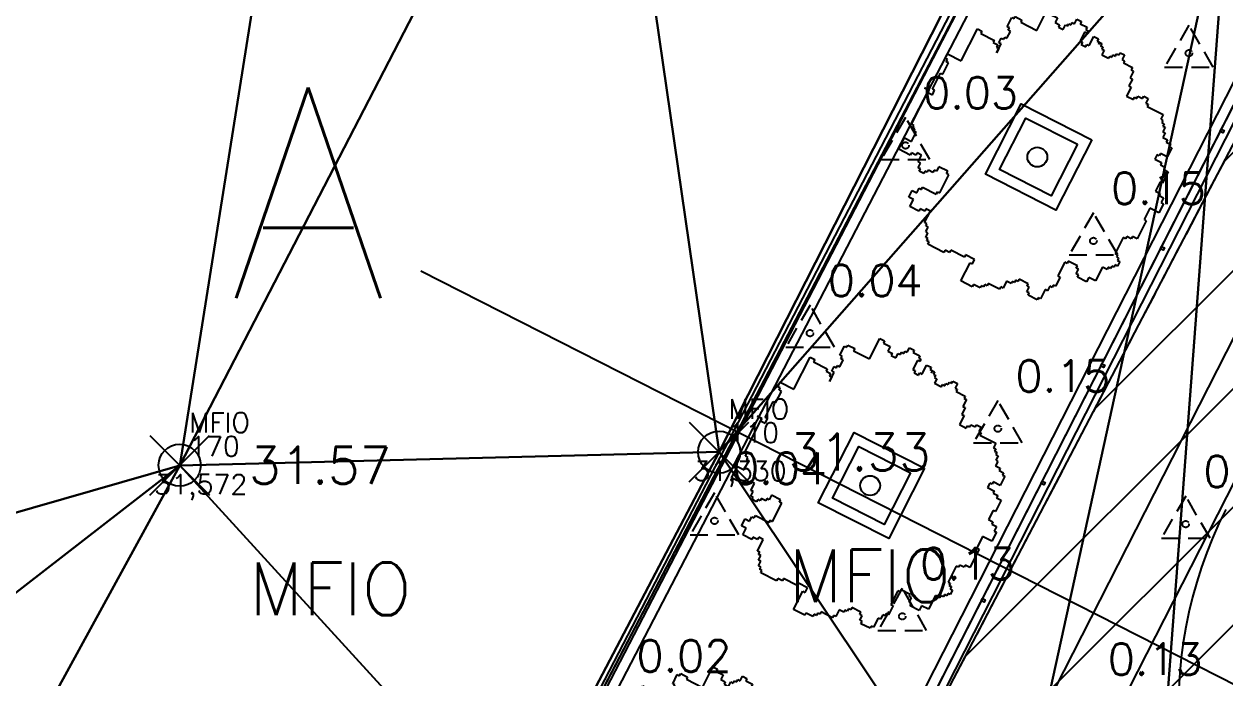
# Model space of a CAD drawing. Header units: metres. Extents: x 543100 to 543604, y 9574012 to 9574398.
# Drawn here: x 543161.79 to 543184.58, y 9574222.71 to 9574235.13 of the extents above; entities that cross this region are included whole.
import ezdxf

# ---------------------------------------------------------------- set-up
doc = ezdxf.new("R2010")
doc.units = ezdxf.units.M
doc.header["$LTSCALE"] = 0.1
for name, pattern in [('CONTINUO', [0]), ('DASHED2', [9.524999999999999, 6.35, -3.175]), ('HIDDEN', [9.524999999999999, 6.35, -3.175])]:
    doc.linetypes.add(name, pattern=pattern)
for name, color, linetype in [('#PROJ_PLATOS', 2, 'HIDDEN'), ('_MFIO', 2, 'CONTINUO'), ('Area praça', 5, 'Continuous'), ('C-TINN-BNDY', 110, 'Continuous'), ('C-TOPO-TEXT', 7, 'Continuous'), ('E2', 7, 'CONTINUO'), ('HACHURA', 1, 'Continuous'), ('IMPL_CANTEIRO', 8, 'Continuous'), ('IMPL_CERCA', 8, 'Continuous'), ('IMPL_MEIO FIO', 8, 'Continuous'), ('IMPL_VEGETAÇÃO', 8, 'Continuous'), ('IMPL_ÁRVORES', 8, 'Continuous'), ('IMPLANTAÇÃO', 1, 'Continuous'), ('MalhaTriTG', 7, 'CONTINUO'), ('PROJ_PLATOS', 2, 'DASHED2'), ('PROJ_TERRA_PERFIS', 2, 'Continuous'), ('TOPO_PONTOS', 2, 'Continuous'), ('V-NODE', 1, 'Continuous'), ('V-NODE-TEXT', 1, 'Continuous'), ('XREF_IMPLNTACAO', 2, 'Continuous')]:
    doc.layers.add(name, color=color, linetype=linetype)
doc.layers.get('IMPLANTAÇÃO').off()
doc.styles.add('SIMPLEX', font='simplex', dxfattribs={"height": 0.2})
doc.styles.get("Standard").update_dxf_attribs({"font": 'simplex.shx'})

# ---------------------------------------------------------------- blocks, each defined once
blk = doc.blocks.new('A$C76815E95')
at = {"layer": 'HACHURA'}
h = blk.add_hatch(dxfattribs=at)
h.set_pattern_fill('ANSI31', color=1, scale=0.5, style=0)
h.set_pattern_definition([(45, (-56.71623454557266, -140.2760906778276), (-1.122532015133644, 1.122532015133644), [])])
h.paths.add_polyline_path([(78.50253660278395, -21.53023425675929), (78.1706479433924, -22.02040452882648), (30.00293476006482, -129.1186275184155), (23.85615117452107, -140.2760906778276), (-56.71623454557266, -83.83502537757158), (-56.29154449922498, -82.40403590723872), (-2.601691384217702, 20.28950879722834), (78.41679475666024, -21.48937489651144)])
at = {"layer": 'HACHURA', "color": 8, "elevation": 30.47163635617762, "flags": 128}
blk.add_lwpolyline([(78.50253660278395, -21.53023425675929), (78.1706479433924, -22.02040452882648), (30.00293476006482, -129.1186275184155), (23.85615117452107, -140.2760906778276), (-56.71623454557266, -83.83502537757158), (-56.29154449922498, -82.40403590723872), (-2.601691384217702, 20.28950879722834), (78.41679475666024, -21.48937489651144)], close=True, dxfattribs=at)
blk = doc.blocks.new('CANTEIRO')
at = {"layer": 'IMPL_CANTEIRO'}
for points in [[(-1.699999999953434, 0.75), (-0.1999999999534339, 0.75), (-0.1999999999534339, -0.75), (-1.699999999953434, -0.75)], [(-1.499999999953434, 0.55), (-0.3999999999534338, 0.55), (-0.3999999999534339, -0.5499999999999998), (-1.499999999953434, -0.55)]]:
    blk.add_lwpolyline(points, close=True, dxfattribs=at)
blk = doc.blocks.new('Arv-sup')
at = {"layer": 'IMPL_VEGETAÇÃO', "color": 2}
for p, q in [((-0.8806546373597381, 2.060930780092463), (-0.8030544302922191, 2.060930780092463)), ((-0.8806546373597381, 1.71190549425117), (-0.8806546373597381, 2.060930780092463)), ((-0.8030544302922191, 2.060930780092463), (-0.8030544302922191, 2.022150266335885)), ((-0.8030544302922191, 2.022150266335885), (-0.6866548477707966, 2.022150266335885)), ((-0.6866548477707966, 2.022150266335885), (-0.6866548477707966, 1.94458890780669)), ((-0.492655543568425, 2.022150266335885), (-0.4538556827279496, 2.022150266335885)), ((-0.492655543568425, 1.983369752579293), (-0.492655543568425, 2.022150266335885)), ((-0.4538556827279496, 2.060930780092463), (-0.415055821887476, 2.060930780092463)), ((-0.4538556827279496, 2.022150266335885), (-0.4538556827279496, 2.060930780092463)), ((-0.415055821887476, 2.138491807605618), (-0.3374561002065271, 2.138491807605618)), ((-0.415055821887476, 2.060930780092463), (-0.415055821887476, 2.138491807605618)), ((-0.3374561002065271, 2.138491807605618), (-0.3374561002065271, 2.09971129384904)), ((-0.3374561002065271, 2.09971129384904), (-0.2210565176851027, 2.09971129384904)), ((-0.2210565176851027, 2.09971129384904), (-0.2210565176851027, 2.060930780092463)), ((-0.2210565176851027, 2.060930780092463), (-0.1822566568446291, 2.060930780092463)), ((-0.2210565176851027, 2.022150266335885), (-0.2210565176851027, 1.86702788029352)), ((-0.1822566568446291, 2.022150266335885), (-0.2210565176851027, 2.022150266335885)), ((-0.1822566568446291, 2.060930780092463), (-0.1822566568446291, 2.022150266335885)), ((-0.06585707432320476, 2.022150266335885), (0.01174264735774422, 2.022150266335885)), ((-0.06585707432320476, 1.86702788029352), (-0.06585707432320476, 2.022150266335885)), ((0.01174264735774422, 2.022150266335885), (0.01174264735774422, 1.983369752579293)), ((-0.6866548477707966, 1.94458890780669), (-0.6090551260898476, 1.94458890780669)), ((-0.6090551260898476, 1.94458890780669), (-0.6090551260898476, 1.905808394050112)), ((-0.6090551260898476, 1.905808394050112), (-0.5314554044088986, 1.905808394050112)), ((-0.5314554044088986, 1.983369752579293), (-0.492655543568425, 1.983369752579293)), ((-0.5314554044088986, 1.905808394050112), (-0.5314554044088986, 1.983369752579293)), ((-0.2210565176851027, 1.86702788029352), (-0.1822566568446291, 1.86702788029352)), ((-0.1822566568446291, 1.86702788029352), (-0.1822566568446291, 1.828247366536942)), ((-0.1822566568446291, 1.828247366536942), (-0.1046569351636801, 1.828247366536942)), ((-0.1046569351636801, 1.86702788029352), (-0.06585707432320476, 1.86702788029352)), ((-0.1046569351636801, 1.828247366536942), (-0.1046569351636801, 1.86702788029352)), ((0.01174264735774422, 1.983369752579293), (0.05054250819821782, 1.983369752579293)), ((0.01174264735774422, 1.983369752579293), (0.08934236903869142, 1.983369752579293)), ((0.05054250819821782, 1.983369752579293), (0.05054250819821782, 1.94458890780669)), ((0.08934236903869142, 1.983369752579293), (0.08934236903869142, 1.94458890780669)), ((0.08934236903869142, 1.94458890780669), (0.1281422298791668, 1.94458890780669)), ((0.1281422298791668, 1.94458890780669), (0.1281422298791668, 1.905808394050112)), ((0.1281422298791668, 1.905808394050112), (0.1669420907196404, 1.905808394050112)), ((0.1669420907196404, 1.905808394050112), (0.1669420907196404, 1.828247366536942)), ((0.1669420907196404, 1.828247366536942), (0.2833416732410647, 1.828247366536942)), ((0.2833416732410647, 1.86702788029352), (0.3221415340815383, 1.86702788029352)), ((0.2833416732410647, 1.828247366536942), (0.2833416732410647, 1.86702788029352)), ((0.3221415340815383, 1.905808394050112), (0.3609413949220137, 1.905808394050112)), ((0.3221415340815383, 1.86702788029352), (0.3221415340815383, 1.905808394050112)), ((0.3609413949220137, 1.94458890780669), (0.3997412557624873, 1.94458890780669)), ((0.3609413949220137, 1.905808394050112), (0.3609413949220137, 1.94458890780669)), ((0.3997412557624873, 1.983369752579293), (0.4773414628300063, 1.983369752579293)), ((0.3997412557624873, 1.94458890780669), (0.3997412557624873, 1.983369752579293)), ((0.4773414628300063, 1.983369752579293), (0.4773414628300063, 1.905808394050112)), ((0.4773414628300063, 1.905808394050112), (0.5161413236704799, 1.905808394050112)), ((0.5161413236704799, 1.905808394050112), (0.5161413236704799, 1.86702788029352)), ((0.5161413236704799, 1.86702788029352), (0.6713407670323779, 1.86702788029352)), ((0.6713407670323779, 1.86702788029352), (0.6713407670323779, 1.828247366536942)), ((0.6713407670323779, 1.828247366536942), (0.7101406278728533, 1.828247366536942)), ((0.7101406278728533, 1.828247366536942), (0.7101406278728533, 1.71190549425117)), ((-1.307453106604957, 1.71190549425117), (-1.268653245764483, 1.71190549425117)), ((-1.307453106604957, 1.556783108208819), (-1.307453106604957, 1.71190549425117)), ((-1.268653245764483, 1.750686008007747), (-1.152253663243059, 1.750686008007747)), ((-1.268653245764483, 1.71190549425117), (-1.268653245764483, 1.750686008007747)), ((-1.152253663243059, 1.750686008007747), (-1.152253663243059, 1.71190549425117)), ((-1.152253663243059, 1.71190549425117), (-0.8806546373597381, 1.71190549425117)), ((0.7101406278728533, 1.71190549425117), (0.7489404887133269, 1.71190549425117)), ((0.7489404887133269, 1.71190549425117), (0.7489404887133269, 1.595563621965397)), ((-1.268653245764483, 1.556783108208819), (-1.307453106604957, 1.556783108208819)), ((-1.268653245764483, 1.518002594452227), (-1.268653245764483, 1.556783108208819)), ((-1.229853384924008, 1.518002594452227), (-1.268653245764483, 1.518002594452227)), ((-1.229853384924008, 1.401660722166454), (-1.229853384924008, 1.518002594452227)), ((0.7489404887133269, 1.595563621965397), (0.7877403495538022, 1.595563621965397)), ((0.7877403495538022, 1.595563621965397), (0.7877403495538022, 1.440441235923046)), ((0.9041399320752248, 1.479221749679624), (0.9429397929157002, 1.479221749679624)), ((0.9041399320752248, 1.440441235923046), (0.9041399320752248, 1.479221749679624)), ((0.9429397929157002, 1.518002594452227), (1.020539514596647, 1.518002594452227)), ((0.9429397929157002, 1.479221749679624), (0.9429397929157002, 1.518002594452227)), ((1.020539514596647, 1.556783108208819), (1.098139236277596, 1.556783108208819)), ((1.020539514596647, 1.518002594452227), (1.020539514596647, 1.556783108208819)), ((1.098139236277596, 1.556783108208819), (1.098139236277596, 1.479221749679624)), ((1.098139236277596, 1.479221749679624), (1.136939097118072, 1.479221749679624)), ((1.136939097118072, 1.479221749679624), (1.136939097118072, 1.440441235923046)), ((-1.695451715009701, 0.7811711779970381), (-1.695451715009701, 1.324099363637274)), ((-1.695451715009701, 1.324099363637274), (-1.617851993328753, 1.324099363637274)), ((-1.617851993328753, 1.324099363637274), (-1.617851993328753, 1.285318849880682)), ((-1.617851993328753, 1.285318849880682), (-1.385052828285906, 1.285318849880682)), ((-1.385052828285906, 1.285318849880682), (-1.385052828285906, 1.246538336124104)), ((-1.307453106604957, 1.362880208409877), (-1.268653245764483, 1.362880208409877)), ((-1.307453106604957, 1.285318849880682), (-1.307453106604957, 1.362880208409877)), ((-1.268653245764483, 1.285318849880682), (-1.307453106604957, 1.285318849880682)), ((-1.268653245764483, 1.401660722166454), (-1.229853384924008, 1.401660722166454)), ((-1.268653245764483, 1.362880208409877), (-1.268653245764483, 1.401660722166454)), ((-1.268653245764483, 1.130196463838331), (-1.268653245764483, 1.285318849880682)), ((0.7877403495538022, 1.440441235923046), (0.9041399320752248, 1.440441235923046)), ((1.136939097118072, 1.440441235923046), (1.408538123001392, 1.440441235923046)), ((1.408538123001392, 1.440441235923046), (1.408538123001392, 1.362880208409877)), ((1.408538123001392, 1.362880208409877), (1.447337983841868, 1.362880208409877)), ((1.447337983841868, 1.362880208409877), (1.447337983841868, 1.324099363637274)), ((1.447337983841868, 1.324099363637274), (1.486137844682341, 1.324099363637274)), ((1.486137844682341, 1.324099363637274), (1.486137844682341, 1.285318849880682)), ((1.486137844682341, 1.285318849880682), (1.524937705522817, 1.285318849880682)), ((1.524937705522817, 1.285318849880682), (1.524937705522817, 1.207757822367526)), ((-1.385052828285906, 1.246538336124104), (-1.307453106604957, 1.246538336124104)), ((-1.307453106604957, 1.246538336124104), (-1.307453106604957, 1.207757822367526)), ((-1.307453106604957, 1.207757822367526), (-1.268653245764483, 1.207757822367526)), ((-1.268653245764483, 1.207757822367526), (-1.268653245764483, 1.130196463838331)), ((1.524937705522817, 1.207757822367526), (1.56373756636329, 1.207757822367526)), ((1.56373756636329, 1.207757822367526), (1.56373756636329, 1.130196463838331)), ((1.56373756636329, 1.130196463838331), (1.641337288044239, 1.130196463838331)), ((1.641337288044239, 1.130196463838331), (1.641337288044239, 1.091415950081753)), ((1.641337288044239, 1.091415950081753), (1.718937009725188, 1.091415950081753)), ((1.718937009725188, 1.091415950081753), (1.718937009725188, 1.052635436325176)), ((1.718937009725188, 1.052635436325176), (1.757736870565662, 1.052635436325176)), ((1.757736870565662, 1.052635436325176), (1.757736870565662, 0.8975130502828108)), ((-1.928250880052548, 0.7811711779970381), (-1.695451715009701, 0.7811711779970381)), ((-1.928250880052548, 0.7036101504838825), (-1.928250880052548, 0.7811711779970381)), ((1.602537427203764, 0.8587322055102078), (1.602537427203764, 0.7811711779970381)), ((1.641337288044239, 0.8587322055102078), (1.602537427203764, 0.8587322055102078)), ((1.602537427203764, 0.7811711779970381), (1.718937009725188, 0.7811711779970381)), ((1.641337288044239, 0.8975130502828108), (1.641337288044239, 0.8587322055102078)), ((1.757736870565662, 0.8975130502828108), (1.641337288044239, 0.8975130502828108)), ((1.718937009725188, 0.7811711779970381), (1.718937009725188, 0.7423906642404603)), ((1.718937009725188, 0.7423906642404603), (1.796536731406137, 0.7423906642404603)), ((1.796536731406137, 0.7423906642404603), (1.796536731406137, 0.7036101504838825)), ((-1.889451019212073, 0.7036101504838825), (-1.928250880052548, 0.7036101504838825)), ((-1.889451019212073, 0.6648293057112653), (-1.889451019212073, 0.7036101504838825)), ((-1.850651158371599, 0.6648293057112653), (-1.889451019212073, 0.6648293057112653)), ((-1.850651158371599, 0.470926405912337), (-1.850651158371599, 0.6648293057112653)), ((1.796536731406137, 0.7036101504838825), (1.874136938473656, 0.7036101504838825)), ((1.874136938473656, 0.7036101504838825), (1.874136938473656, 0.5097069196689148)), ((-1.889451019212073, 0.470926405912337), (-1.850651158371599, 0.470926405912337)), ((-1.889451019212073, 0.1994621475841996), (-1.889451019212073, 0.470926405912337)), ((1.835337077633181, 0.5097069196689148), (1.835337077633181, 0.3545845336265643)), ((1.874136938473656, 0.5097069196689148), (1.835337077633181, 0.5097069196689148)), ((-1.850651158371599, 0.1994621475841996), (-1.889451019212073, 0.1994621475841996)), ((-1.850651158371599, 0.121901120071044), (-1.850651158371599, 0.1994621475841996)), ((1.835337077633181, 0.3545845336265643), (1.91293679931413, 0.3545845336265643)), ((1.91293679931413, 0.3545845336265643), (1.91293679931413, 0.3158040198699723)), ((1.91293679931413, 0.3158040198699723), (1.990536520995079, 0.3158040198699723)), ((1.990536520995079, 0.3158040198699723), (1.990536520995079, 0.2382429923568168)), ((1.990536520995079, 0.2382429923568168), (2.029336381835552, 0.2382429923568168)), ((2.029336381835552, 0.2382429923568168), (2.029336381835552, 0.08312060631445206)), ((-2.005850601733496, 0.1606816338276218), (-1.928250880052548, 0.1606816338276218)), ((-1.928250880052548, 0.1606816338276218), (-2.005850601733496, 0.1606816338276218)), ((-1.928250880052548, 0.1606816338276218), (-1.928250880052548, 0.121901120071044)), ((-1.928250880052548, -0.4210273965852167), (-1.928250880052548, 0.1606816338276218)), ((-1.928250880052548, 0.121901120071044), (-1.850651158371599, 0.121901120071044)), ((1.874136938473656, 0.08312060631445206), (1.874136938473656, -0.1107826245005015)), ((2.029336381835552, 0.08312060631445206), (1.874136938473656, 0.08312060631445206)), ((1.874136938473656, -0.1107826245005015), (1.91293679931413, -0.1107826245005015)), ((1.91293679931413, -0.1107826245005015), (1.91293679931413, -0.4210273965852167)), ((-1.889451019212073, -0.4210273965852167), (-1.928250880052548, -0.4210273965852167)), ((-1.889451019212073, -0.4598079103417945), (-1.889451019212073, -0.4210273965852167)), ((-1.850651158371599, -0.4598079103417945), (-1.889451019212073, -0.4598079103417945)), ((-1.850651158371599, -0.4985884240983864), (-1.850651158371599, -0.4598079103417945)), ((-1.811851297531124, -0.4985884240983864), (-1.850651158371599, -0.4985884240983864)), ((-1.811851297531124, -0.653710810140737), (-1.811851297531124, -0.4985884240983864)), ((1.718937009725188, -0.4985884240983864), (1.718937009725188, -0.7700526824265097)), ((1.757736870565662, -0.4985884240983864), (1.718937009725188, -0.4985884240983864)), ((1.757736870565662, -0.4598079103417945), (1.757736870565662, -0.4985884240983864)), ((1.835337077633181, -0.4598079103417945), (1.757736870565662, -0.4598079103417945)), ((1.835337077633181, -0.4210273965852167), (1.835337077633181, -0.4598079103417945)), ((1.91293679931413, -0.4210273965852167), (1.835337077633181, -0.4210273965852167)), ((-1.928250880052548, -0.653710810140737), (-1.811851297531124, -0.653710810140737)), ((-1.928250880052548, -0.8476137099396652), (-1.928250880052548, -0.653710810140737)), ((-1.734251575850176, -0.8476137099396652), (-1.928250880052548, -0.8476137099396652)), ((-1.734251575850176, -0.8088331961830875), (-1.734251575850176, -0.8476137099396652)), ((-1.656651854169227, -0.8088331961830875), (-1.734251575850176, -0.8088331961830875)), ((-1.656651854169227, -0.7700526824265097), (-1.656651854169227, -0.8088331961830875)), ((-1.579052132488278, -0.7700526824265097), (-1.656651854169227, -0.7700526824265097)), ((-1.579052132488278, -0.8863942236962572), (-1.579052132488278, -0.7700526824265097)), ((-1.540252271647804, -0.8863942236962572), (-1.579052132488278, -0.8863942236962572)), ((-1.540252271647804, -0.963955582225438), (-1.540252271647804, -0.8863942236962572)), ((-1.307453106604957, -0.8863942236962572), (-1.307453106604957, -0.9251750684688602)), ((-1.268653245764483, -0.8863942236962572), (-1.307453106604957, -0.8863942236962572)), ((-1.268653245764483, -0.8088331961830875), (-1.268653245764483, -0.8863942236962572)), ((-1.113453802402585, -0.8088331961830875), (-1.268653245764483, -0.8088331961830875)), ((-1.113453802402585, -0.8476137099396652), (-1.113453802402585, -0.8088331961830875)), ((-1.07465394156211, -0.8476137099396652), (-1.113453802402585, -0.8476137099396652)), ((-1.07465394156211, -1.15785848202438), (-1.07465394156211, -0.8476137099396652)), ((1.718937009725188, -0.7700526824265097), (1.757736870565662, -0.7700526824265097)), ((1.757736870565662, -0.7700526824265097), (1.757736870565662, -0.8088331961830875)), ((1.757736870565662, -0.8088331961830875), (1.796536731406137, -0.8088331961830875)), ((1.796536731406137, -0.8088331961830875), (1.796536731406137, -0.8476137099396652)), ((1.796536731406137, -0.8476137099396652), (1.835337077633181, -0.8476137099396652)), ((1.835337077633181, -0.8476137099396652), (1.835337077633181, -0.9251750684688602)), ((-1.501452410807329, -0.963955582225438), (-1.540252271647804, -0.963955582225438)), ((-1.501452410807329, -1.00273609598203), (-1.501452410807329, -0.963955582225438)), ((-1.42385268912638, -1.00273609598203), (-1.501452410807329, -1.00273609598203)), ((-1.42385268912638, -0.963955582225438), (-1.42385268912638, -1.00273609598203)), ((-1.385052828285906, -0.963955582225438), (-1.42385268912638, -0.963955582225438)), ((-1.385052828285906, -0.9251750684688602), (-1.385052828285906, -0.963955582225438)), ((-1.307453106604957, -0.9251750684688602), (-1.385052828285906, -0.9251750684688602)), ((1.641337288044239, -1.041516609738608), (1.641337288044239, -1.274200354310153)), ((1.718937009725188, -1.041516609738608), (1.641337288044239, -1.041516609738608)), ((1.718937009725188, -1.00273609598203), (1.718937009725188, -1.041516609738608)), ((1.757736870565662, -1.00273609598203), (1.718937009725188, -1.00273609598203)), ((1.757736870565662, -0.963955582225438), (1.757736870565662, -1.00273609598203)), ((1.796536731406137, -0.963955582225438), (1.757736870565662, -0.963955582225438)), ((1.796536731406137, -0.9251750684688602), (1.796536731406137, -0.963955582225438)), ((1.835337077633181, -0.9251750684688602), (1.796536731406137, -0.9251750684688602)), ((-1.385052828285906, -1.235419840553575), (-1.346252967445432, -1.235419840553575)), ((-1.385052828285906, -1.312980868066731), (-1.385052828285906, -1.235419840553575)), ((-1.346252967445432, -1.196638995780958), (-1.113453802402585, -1.196638995780958)), ((-1.346252967445432, -1.235419840553575), (-1.346252967445432, -1.196638995780958)), ((-1.113453802402585, -1.15785848202438), (-1.07465394156211, -1.15785848202438)), ((-1.113453802402585, -1.196638995780958), (-1.113453802402585, -1.15785848202438)), ((-1.113453802402585, -1.15785848202438), (-1.113453802402585, -1.196638995780958)), ((-1.113453802402585, -1.196638995780958), (-1.113453802402585, -1.15785848202438)), ((1.098139236277596, -1.235419840553575), (1.098139236277596, -1.468103254109096)), ((1.136939097118072, -1.235419840553575), (1.098139236277596, -1.235419840553575)), ((1.29213854047997, -1.196638995780958), (1.136939097118072, -1.196638995780958)), ((1.136939097118072, -1.196638995780958), (1.136939097118072, -1.235419840553575)), ((1.29213854047997, -1.235419840553575), (1.29213854047997, -1.196638995780958)), ((1.330938401320443, -1.235419840553575), (1.29213854047997, -1.235419840553575)), ((1.330938401320443, -1.312980868066731), (1.330938401320443, -1.235419840553575)), ((1.524937705522817, -1.274200354310153), (1.524937705522817, -1.351761381823323)), ((1.641337288044239, -1.274200354310153), (1.524937705522817, -1.274200354310153)), ((-1.462652549966855, -1.312980868066731), (-1.385052828285906, -1.312980868066731)), ((-1.462652549966855, -1.429322740352504), (-1.462652549966855, -1.312980868066731)), ((-1.385052828285906, -1.429322740352504), (-1.462652549966855, -1.429322740352504)), ((-1.385052828285906, -1.545664612638276), (-1.385052828285906, -1.429322740352504)), ((1.369738262160919, -1.312980868066731), (1.330938401320443, -1.312980868066731)), ((1.369738262160919, -1.351761381823323), (1.369738262160919, -1.312980868066731)), ((1.524937705522817, -1.351761381823323), (1.369738262160919, -1.351761381823323)), ((-1.229853384924008, -1.545664612638276), (-1.385052828285906, -1.545664612638276)), ((-1.229853384924008, -1.506883767865673), (-1.229853384924008, -1.545664612638276)), ((-1.152253663243059, -1.506883767865673), (-1.229853384924008, -1.506883767865673)), ((-1.152253663243059, -1.468103254109096), (-1.152253663243059, -1.506883767865673)), ((-1.07465394156211, -1.468103254109096), (-1.152253663243059, -1.468103254109096)), ((-1.07465394156211, -1.662006153908024), (-1.07465394156211, -1.468103254109096)), ((1.098139236277596, -1.468103254109096), (1.136939097118072, -1.468103254109096)), ((1.098139236277596, -1.623225640151446), (1.098139236277596, -1.662006153908024)), ((1.136939097118072, -1.623225640151446), (1.098139236277596, -1.623225640151446)), ((1.136939097118072, -1.468103254109096), (1.136939097118072, -1.623225640151446)), ((-1.035854080721636, -1.662006153908024), (-1.07465394156211, -1.662006153908024)), ((-1.035854080721636, -1.700786998680641), (-1.035854080721636, -1.662006153908024)), ((-0.9970542198811607, -1.700786998680641), (-1.035854080721636, -1.700786998680641)), ((-0.9970542198811607, -1.778348026193797), (-0.9970542198811607, -1.700786998680641)), ((-0.9582543590406871, -1.778348026193797), (-0.9970542198811607, -1.778348026193797)), ((-0.9582543590406871, -1.855909053706966), (-0.9582543590406871, -1.778348026193797)), ((-0.1434567960041537, -1.817128539950389), (-0.2986562393660517, -1.817128539950389)), ((-0.2986562393660517, -1.817128539950389), (-0.2986562393660517, -1.855909053706966)), ((-0.1434567960041537, -1.894689898479569), (-0.1434567960041537, -1.817128539950389)), ((0.5549411845109553, -1.817128539950389), (0.5549411845109553, -1.855909053706966)), ((0.5937410453514289, -1.817128539950389), (0.5549411845109553, -1.817128539950389)), ((0.5937410453514289, -1.778348026193797), (0.5937410453514289, -1.817128539950389)), ((0.7489404887133269, -1.778348026193797), (0.5937410453514289, -1.778348026193797)), ((0.7489404887133269, -1.817128539950389), (0.7489404887133269, -1.778348026193797)), ((0.7877403495538022, -1.817128539950389), (0.7489404887133269, -1.817128539950389)), ((0.7877403495538022, -1.894689898479569), (0.7877403495538022, -1.817128539950389)), ((1.020539514596647, -1.739567512437219), (1.020539514596647, -1.894689898479569)), ((1.059339375437123, -1.739567512437219), (1.020539514596647, -1.739567512437219)), ((1.059339375437123, -1.662006153908024), (1.059339375437123, -1.739567512437219)), ((1.098139236277596, -1.662006153908024), (1.059339375437123, -1.662006153908024)), ((-0.9194544982002117, -1.855909053706966), (-0.9582543590406871, -1.855909053706966)), ((-0.9194544982002117, -1.894689898479569), (-0.9194544982002117, -1.855909053706966)), ((-0.8806546373597381, -1.894689898479569), (-0.9194544982002117, -1.894689898479569)), ((-0.8806546373597381, -1.933470412236161), (-0.8806546373597381, -1.894689898479569)), ((-0.6090551260898476, -1.933470412236161), (-0.8806546373597381, -1.933470412236161)), ((-0.6090551260898476, -1.894689898479569), (-0.6090551260898476, -1.933470412236161)), ((-0.5314554044088986, -1.894689898479569), (-0.6090551260898476, -1.894689898479569)), ((-0.5314554044088986, -1.855909053706966), (-0.5314554044088986, -1.894689898479569)), ((-0.2986562393660517, -1.855909053706966), (-0.5314554044088986, -1.855909053706966)), ((-0.1822566568446291, -2.204934670564285), (-0.1822566568446291, -1.894689898479569)), ((-0.1822566568446291, -1.894689898479569), (-0.1434567960041537, -1.894689898479569)), ((0.4385411166029627, -1.894689898479569), (0.4385411166029627, -2.011031439749317)), ((0.5161413236704799, -1.894689898479569), (0.4385411166029627, -1.894689898479569)), ((0.5161413236704799, -1.855909053706966), (0.5161413236704799, -1.894689898479569)), ((0.5549411845109553, -1.855909053706966), (0.5161413236704799, -1.855909053706966)), ((0.8265402103942758, -1.894689898479569), (0.7877403495538022, -1.894689898479569)), ((0.8265402103942758, -1.933470412236161), (0.8265402103942758, -1.894689898479569)), ((0.9817396537561738, -1.933470412236161), (0.8265402103942758, -1.933470412236161)), ((0.9817396537561738, -1.894689898479569), (0.9817396537561738, -1.933470412236161)), ((1.020539514596647, -1.894689898479569), (0.9817396537561738, -1.894689898479569)), ((0.01174264735774422, -2.166153825791667), (0.01174264735774422, -2.204934670564285)), ((0.1281422298791668, -2.166153825791667), (0.01174264735774422, -2.166153825791667)), ((0.1281422298791668, -2.12737331203509), (0.1281422298791668, -2.166153825791667)), ((0.1669420907196404, -2.12737331203509), (0.1281422298791668, -2.12737331203509)), ((0.1669420907196404, -2.088592798278512), (0.1669420907196404, -2.12737331203509)), ((0.2057419515601158, -2.088592798278512), (0.1669420907196404, -2.088592798278512)), ((0.2057419515601158, -2.049812284521934), (0.2057419515601158, -2.088592798278512)), ((0.3997412557624873, -2.049812284521934), (0.2057419515601158, -2.049812284521934)), ((0.3997412557624873, -2.011031439749317), (0.3997412557624873, -2.049812284521934)), ((0.4385411166029627, -2.011031439749317), (0.3997412557624873, -2.011031439749317)), ((0.01174264735774422, -2.204934670564285), (-0.1822566568446291, -2.204934670564285))]:
    blk.add_line(p, q, dxfattribs=at)
blk.add_circle((0, 1.4210854715202e-14), 0.15, dxfattribs=at)
blk = doc.blocks.new('CERCA')
at = {"layer": 'IMPL_CERCA', "color": 3}
blk.add_lwpolyline([(-0.02499999990686774, 0), (0.02500000002328306, 0), (0.02500000002328306, -0.06000000052154064), (-0.02499999990686774, -0.06000000052154064)], close=True, dxfattribs=at)
blk = doc.blocks.new('A$C00972E22')
at = {"layer": 'IMPL_CERCA'}
for p, q in [((35.45588274707552, 227.1066698338836), (35.45588275440969, 100.0984222386032)), ((35.45588274707552, 227.1066698338836), (35.45588275440969, 100.0984222386032)), ((35.60588274738787, 221.9614853579645), (35.60588275443297, 100.0984222386032))]:
    blk.add_line(p, q, dxfattribs=at)
at = {"layer": 'IMPL_MEIO FIO', "color": 1}
for p, q in [((35.25588274712209, 226.9000361710787), (35.25588275445625, 100.1813378669322)), ((37.4566201698035, 198.8371305949986), (37.45639717753511, 100.1595799587667)), ((38.70664479886182, 198.8681923337281), (38.70639704063069, 100.1595694292337))]:
    blk.add_line(p, q, dxfattribs=at)
at = {"layer": 'IMPL_MEIO FIO'}
for p, q in [((29.66270760423504, 89.46133111603558), (30.26493967126589, 165.584782473743)), ((29.7620452044066, 89.3772067669779), (30.36484559578821, 165.5724955797195)), ((29.96072040463332, 89.20895806886256), (30.56465744506568, 165.547921795398))]:
    blk.add_line(p, q, dxfattribs=at)
at = {"layer": 'IMPL_MEIO FIO', "color": 1, "linetype": 'CONTINUO', "flags": 128}
blk.add_lwpolyline([(-3.776745870709419e-06, 83.13208027556539), (11.55943817528896, 82.99722192436457), (17.47690721438266, 83.09129730425775), (19.17832641280256, 84.68487651832402), (20.24448995734565, 86.17746932804585), (20.72996218991466, 102.4669395983219), (20.84492527111433, 119.9524127822369), (18.27072841278277, 122.086235769093), (14.38136124401353, 122.0656437426805)], dxfattribs=at)
at = {"layer": 'IMPL_MEIO FIO', "color": 1}
blk.add_arc((47.05639703606721, 110.7228321339935), 8.249999999999998, 179.998082851277, 245.2409347918532, dxfattribs=at)
at = {"layer": 'IMPL_CANTEIRO', "rotation": 270.0000000033604}
for p in [(32.60381621471606, 114.1280055698007), (32.60381621506531, 107.1280055698007)]:
    blk.add_blockref('CANTEIRO', p, dxfattribs=at)
at = {"layer": 'IMPL_CERCA', "rotation": 90.00000000330859}
for p in [(35.45588275347836, 117.0972031503916), (35.45588275359478, 114.5972031503916), (35.45588275371119, 112.0972031503916), (35.45588275382761, 109.5972031503916), (35.45588275406044, 107.0972031503916)]:
    blk.add_blockref('CERCA', p, dxfattribs=at)
at = {"layer": 'IMPL_ÁRVORES', "xscale": 1.25, "yscale": 1.25, "zscale": 1.25}
for p in [(32.58359270158689, 115.0650047454983), (32.58359270193614, 108.0650047454983), (32.5835927024018, 101.0650047454983)]:
    blk.add_blockref('Arv-sup', p, dxfattribs=at)
blk = doc.blocks.new('Base_Implantacao')
at = {"layer": 'Area praça'}
blk.add_lwpolyline([(543169.375966441, 9574203.375737434), (543253.5850714714, 9574146.03478178), (543319.7998506648, 9574291.166109739), (543234.3774111079, 9574331.16525853)], close=True, dxfattribs=at)
at = {"layer": 'IMPLANTAÇÃO', "rotation": 333.0393706475627}
blk.add_blockref('A$C00972E22', (543099.8097354489, 9574144.815856133), dxfattribs=at)
at = {"layer": 'MalhaTriTG', "color": 132}
mesh = blk.add_polyface(dxfattribs=at)
corners = [(543176.729, 9574192.765, 30.868), (543180.502, 9574198.731, 30.876), (543167.061, 9574201.461, 31.347), (543165.999, 9574209.837, 31.42), (543180.461, 9574218.809, 31.176), (543198.271, 9574209.736, 30.556), (543183.119, 9574217.394, 30.998), (543196.284, 9574190.719, 30.635), (543214.869, 9574201.169, 30.374), (543202.877, 9574228.947, 30.531), (543218.951, 9574222.118, 30.361), (543234.05, 9574215.321, 30.261), (543230.544, 9574191.565, 30.227), (543174.98, 9574227.004, 31.33), (543184.667, 9574238.023, 31.282), (543171.161, 9574219.715, 31.378), (543196.349, 9574252.1, 31.162), (543200.318, 9574249.958, 30.749), (543180.842, 9574238.534, 31.317), (543172.773, 9574242.281, 31.61), (543181.592, 9574239.297, 31.451), (543177.486, 9574251.493, 31.583), (543187.66, 9574251.739, 31.282), (543174.643, 9574250.343, 31.617), (543209.413, 9574244.793, 30.556), (543223.881, 9574236.865, 30.379), (543238.336, 9574229.355, 30.188), (543221.894, 9574259.531, 30.495), (543253.212, 9574224.513, 30.191), (543259.882, 9574241.736, 30.032), (543240.585, 9574250.291, 30.176), (543248.6, 9574210.1, 30.139), (543261.591, 9574204.385, 30.088), (543248.316, 9574182.248, 30.087), (543269.51, 9574216.865, 29.996), (543277.509, 9574234.871, 29.901), (543270.435, 9574261.497, 30.138)]
mesh.append_faces([[corners[k] for k in face] for face in [(0, 1, 2), (3, 1, 4), (1, 5, 6), (1, 7, 5), (8, 5, 7), (6, 5, 9), (10, 8, 11), (5, 8, 10), (12, 11, 8), (4, 1, 6), (13, 4, 14), (4, 13, 15), (16, 14, 17), (13, 14, 18), (19, 18, 20), (18, 19, 13), (20, 18, 14), (19, 20, 21), (22, 20, 14), (19, 21, 23), (20, 22, 21), (14, 16, 22), (4, 6, 14), (9, 17, 14), (17, 9, 24), (9, 25, 24), (25, 9, 10), (26, 25, 10), (24, 25, 27), (6, 9, 14), (5, 10, 9), (26, 11, 28), (26, 29, 30), (25, 26, 30), (31, 11, 12), (32, 28, 31), (28, 29, 26), (11, 31, 28), (31, 33, 32), (28, 32, 34), (34, 35, 28), (29, 28, 35), (36, 29, 35), (11, 26, 10)]], dxfattribs={"color": 132})
mesh = blk.add_polyface(dxfattribs=at)
corners = [(543145.824, 9574200.386, 31.623), (543151.565, 9574196.499, 31.609), (543152.655, 9574197.509, 31.636), (543142.756, 9574194.541, 31.722), (543154.598, 9574198.364, 31.621), (543145.719, 9574203.702, 31.712), (543139.139, 9574210.14, 31.808), (543167.061, 9574201.461, 31.347), (543157.511, 9574198.838, 31.405), (543165.31, 9574192.044, 31.151), (543153.059, 9574210.953, 31.628), (543144.833, 9574206.797, 31.714), (543131.477, 9574214.199, 31.882), (543147.742, 9574213.552, 31.738), (543137.5, 9574218.913, 31.922), (543155.298, 9574211.602, 31.538), (543163.739, 9574205.256, 31.502), (543164.368, 9574205.796, 31.544), (543165.999, 9574209.837, 31.42), (543156.925, 9574212.449, 31.582), (543171.161, 9574219.715, 31.378), (543180.502, 9574198.731, 30.876), (543164.743, 9574226.748, 31.572), (543167.97, 9574247.095, 31.529), (543172.773, 9574242.281, 31.61), (543171.446, 9574245.35, 31.562), (543167.995, 9574247.104, 31.561), (543174.98, 9574227.004, 31.33), (543171.354, 9574251.993, 31.713), (543174.643, 9574250.343, 31.617), (543180.461, 9574218.809, 31.176)]
mesh.append_faces([[corners[k] for k in face] for face in [(0, 1, 2), (1, 0, 3), (4, 2, 1), (5, 0, 2), (3, 0, 6), (7, 8, 9), (10, 4, 8), (5, 2, 4), (6, 5, 11), (6, 12, 3), (11, 5, 10), (6, 11, 13), (12, 6, 14), (13, 11, 10), (13, 10, 15), (13, 14, 6), (4, 10, 5), (6, 0, 5), (16, 7, 17), (15, 10, 8), (17, 7, 18), (16, 17, 19), (16, 19, 15), (19, 17, 18), (20, 19, 18), (15, 19, 13), (7, 21, 18), (16, 15, 8), (8, 7, 16), (22, 13, 19), (13, 22, 14), (19, 20, 22), (23, 24, 25), (22, 24, 23), (23, 25, 26), (22, 23, 14), (22, 20, 27), (14, 23, 28), (25, 24, 29), (27, 24, 22), (18, 30, 20), (25, 28, 26), (28, 12, 14)]], dxfattribs={"color": 132})
blk = doc.blocks.new('*U185', base_point=(543174.98, 9574227, 31.33))
at = {"layer": 'V-NODE', "lineweight": -2}
for p, q in [((543174.414314575, 9574226.434314575, 31.33), (543175.5456854249, 9574227.565685425, 31.33)), ((543174.414314575, 9574227.565685425, 31.33), (543175.5456854249, 9574226.434314575, 31.33))]:
    blk.add_line(p, q, dxfattribs=at)
blk.add_circle((543174.98, 9574227, 31.33), 0.4, dxfattribs=at)
at = {"layer": 'V-NODE-TEXT', "linetype": 'ByBlock'}
for s, insert, char_height, attachment_point in [('31.33', (543176.2956854249, 9574227), 0.7, 4), ('MFIO', (543176.2956854249, 9574225.15), 1, 1)]:
    blk.add_mtext(s, dxfattribs=dict(at, insert=insert, char_height=char_height, attachment_point=attachment_point))
blk = doc.blocks.new('*U203', base_point=(543164.74, 9574226.75, 31.572))
at = {"layer": 'V-NODE', "lineweight": -2}
for p, q in [((543164.174314575, 9574226.184314575, 31.572), (543165.305685425, 9574227.315685425, 31.572)), ((543164.174314575, 9574227.315685425, 31.572), (543165.305685425, 9574226.184314575, 31.572))]:
    blk.add_line(p, q, dxfattribs=at)
blk.add_circle((543164.74, 9574226.75, 31.572), 0.4, dxfattribs=at)
at = {"layer": 'V-NODE-TEXT', "linetype": 'ByBlock'}
for s, insert, char_height, attachment_point in [('31.57', (543166.055685425, 9574226.75), 0.7, 4), ('MFIO', (543166.055685425, 9574224.9), 1, 1)]:
    blk.add_mtext(s, dxfattribs=dict(at, insert=insert, char_height=char_height, attachment_point=attachment_point))
blk = doc.blocks.new('STA')
blk.add_lwpolyline([(0, 0.9999999999999964), (-0.8660254037844339, -0.5000000000000036), (0.8660254037844339, -0.5000000000000036)], close=True)
blk.add_circle((0, 0), 0.1181215260333346)
blk = doc.blocks.new('SIMB_PONTO')
at = {"color": 0}
blk.add_point((0, 0), dxfattribs=at)
for tag in ['desc:', 'cota:', 'pto:']:
    blk.add_attdef(tag, (0, 0), '', height=1)

msp = doc.modelspace()

# ---------------------------------------------------------------- linework, layer by layer
at = {"layer": '#PROJ_PLATOS'}
msp.add_line((543174.1399279292, 9574212.57016413, 31.4), (543227.8297810442, 9574315.263708834, 30.85), dxfattribs=at)
at = {"layer": 'Area praça'}
msp.add_lwpolyline([(543169.375966441, 9574203.375737434), (543253.5850714714, 9574146.03478178), (543319.7998506648, 9574291.166109739), (543234.3774111079, 9574331.16525853)], close=True, dxfattribs=at)
at = {"layer": 'C-TINN-BNDY', "color": 110, "linetype": 'Continuous', "lineweight": -3}
for points in [[(543173.3936387443, 9574195.97504983, 31.05), (543164.1535311022, 9574205.609224685, 31.55), (543171.3201330855, 9574219.703092232, 31.38), (543181.4100280971, 9574239.043291226, 31.32), (543195.4145483043, 9574266.16241147, 31.2), (543201.9199596004, 9574278.8552629, 31.05), (543226.2907776149, 9574326.206030129, 30.93), (543232.196614905, 9574326.994622743, 30.6), (543317.7262855232, 9574286.616093269, 30), (543317.4579577344, 9574286.033086067, 30), (543308.6021203718, 9574272.953795508, 30.49), (543262.267551907, 9574164.283969274, 30.8), (543256.7435913504, 9574152.957710333, 30.8), (543241.9609805408, 9574120.556787703, 30.8), (543229.5529237649, 9574136.480036132, 30.5), (543208.8046409577, 9574161.625109471, 30.7), (543197.0614943682, 9574173.702004582, 30.7)], [(543173.3936387443, 9574195.97504983, 31.05), (543164.1535311022, 9574205.609224685, 31.55), (543171.3201330855, 9574219.703092232, 31.38), (543181.4100280971, 9574239.043291226, 31.32), (543195.4145483043, 9574266.16241147, 31.2), (543201.9199596004, 9574278.8552629, 31.05), (543226.2907776149, 9574326.206030129, 30.93), (543232.196614905, 9574326.994622743, 30.6), (543317.7262855232, 9574286.616093269, 30), (543317.4579577344, 9574286.033086067, 30), (543308.6021203718, 9574272.953795508, 30.49), (543262.267551907, 9574164.283969274, 30.8), (543256.7435913504, 9574152.957710333, 30.8), (543241.9609805408, 9574120.556787703, 30.8), (543229.5529237649, 9574136.480036132, 30.5), (543208.8046409577, 9574161.625109471, 30.7), (543197.0614943682, 9574173.702004582, 30.7)], [(543164.1535311022, 9574205.609224685, 0.02072745509230245), (543164.1582455952, 9574205.618496224, 0.02000512718961645), (543164.2878675949, 9574205.873411357, 0.0023938912054291), (543164.8289224375, 9574206.93745193, 0.02489083561223637), (543166.0607259213, 9574209.35992149, 0.08894122459093978), (543166.2413823511, 9574209.715201134, 0.08862389730740716), (543166.2843062938, 9574209.799615527, 0.08776462098046167), (543166.3133200642, 9574209.856674122, 0.08736634379656749), (543171.2760092077, 9574219.616318041, 0.007369805778868255), (543171.2907323135, 9574219.645272559, 0.007218506106607236), (543171.3201330855, 9574219.703092232, 0.005511793362718009), (543171.3207480004, 9574219.704270894, 0.00548785913289862), (543175.0625826549, 9574226.876578113, 0.03006611412972759), (543175.1092253646, 9574226.965982342, 0.0312383918740764), (543175.1371231807, 9574227.019456567, 0.03115937354818854), (543181.0200342347, 9574238.29575531, 0.0128459547087445)], [(543164.1535311022, 9574205.609224685, 0.02072745509230245), (543164.1582455952, 9574205.618496224, 0.02000512718961645), (543164.2878675949, 9574205.873411357, 0.0023938912054291), (543164.8289224375, 9574206.93745193, 0.02489083561223637), (543166.0607259213, 9574209.35992149, 0.08894122459093978), (543166.2413823511, 9574209.715201134, 0.08862389730740716), (543166.2843062938, 9574209.799615527, 0.08776462098046167), (543166.3133200642, 9574209.856674122, 0.08736634379656749), (543171.2760092077, 9574219.616318041, 0.007369805778868255), (543171.2907323135, 9574219.645272559, 0.007218506106607236), (543171.3201330855, 9574219.703092232, 0.005511793362718009), (543171.3207480004, 9574219.704270894, 0.00548785913289862), (543175.0625826549, 9574226.876578113, 0.03006611412972759), (543175.1092253646, 9574226.965982342, 0.0312383918740764), (543175.1371231807, 9574227.019456567, 0.03115937354818854), (543181.0200342347, 9574238.29575531, 0.0128459547087445)]]:
    msp.add_polyline3d(points, dxfattribs=at)
at = {"layer": 'E2', "color": 7, "linetype": 'CONTINUO', "flags": 128}
for points in [[(543250.322, 9574065.652), (543251.079, 9574072.337), (543252.639, 9574083.92), (543253.689, 9574094.488), (543251.976, 9574103.299), (543249.491, 9574108.999), (543244.423, 9574117.288), (543234.75, 9574129.498), (543227.87, 9574138.514), (543217.527, 9574151.083), (543204.89, 9574166.147), (543199.388, 9574171.327), (543189.881, 9574180.728), (543176.729, 9574192.765), (543167.061, 9574201.461), (543163.739, 9574205.256), (543165.999, 9574209.837), (543171.161, 9574219.715), (543174.98, 9574227.004), (543180.842, 9574238.534), (543187.66, 9574251.739), (543195.063, 9574265.953), (543195.272, 9574266.43), (543198.328, 9574272.347), (543201.775, 9574278.74), (543210.265, 9574288.67), (543224.268, 9574315.932), (543226.223, 9574326.207), (543230.57, 9574334.709), (543250.101, 9574371.359), (543267.489, 9574362.43), (543350.095, 9574319.461), (543396.907, 9574295.117), (543404.363, 9574291.815), (543405.31, 9574291.616), (543407.413, 9574291.925), (543409.146, 9574292.849), (543411.568, 9574296.196)], [(543137.5, 9574218.913), (543147.742, 9574213.552), (543153.059, 9574210.953), (543155.298, 9574211.602), (543156.925, 9574212.449), (543164.743, 9574226.748), (543172.773, 9574242.281), (543171.446, 9574245.35), (543167.97, 9574247.095)]]:
    msp.add_lwpolyline(points, dxfattribs=at)
at = {"layer": 'PROJ_PLATOS'}
msp.add_line((543171.3201330855, 9574219.703092232, 31.38), (543181.4100280971, 9574239.043291226, 31.32), dxfattribs=at)
at = {"layer": 'PROJ_TERRA_PERFIS', "elevation": 31, "flags": 128}
msp.add_lwpolyline([(543169.3162167841, 9574230.440208625), (543289.9630701692, 9574169.07195477)], dxfattribs=at)

# ---------------------------------------------------------------- block references
at = {"layer": '_MFIO', "color": 3}
ref = msp.add_blockref('SIMB_PONTO', (543174.98, 9574227.004), dxfattribs=at)
ref.add_attrib('PONTO', '110', (543175.155, 9574227.179000001), dxfattribs={"layer": '0', "color": 1, "height": 0.375, "style": 'SIMPLEX'})
ref.add_attrib('DESC', 'MFIO', (543175.155, 9574227.629), dxfattribs={"layer": '0', "color": 4, "height": 0.375, "style": 'SIMPLEX'})
ref.add_attrib('COTA', '31,330', (543174.4925, 9574226.454), dxfattribs={"layer": '0', "color": 2, "height": 0.375, "style": 'SIMPLEX'})
ref = msp.add_blockref('SIMB_PONTO', (543164.743, 9574226.748), dxfattribs=at)
ref.add_attrib('PONTO', '170', (543164.9180000001, 9574226.923), dxfattribs={"layer": '0', "color": 1, "height": 0.375, "style": 'SIMPLEX'})
ref.add_attrib('DESC', 'MFIO', (543164.9180000001, 9574227.373), dxfattribs={"layer": '0', "color": 4, "height": 0.375, "style": 'SIMPLEX'})
ref.add_attrib('COTA', '31,572', (543164.2555000001, 9574226.197999999), dxfattribs={"layer": '0', "color": 2, "height": 0.375, "style": 'SIMPLEX'})
at = {"layer": 'HACHURA', "color": 1}
msp.add_blockref('A$C76815E95', (543230.4314724284, 9574294.974200036, -0.07163635617761699), dxfattribs=at)
at = {"layer": 'PROJ_PLATOS', "color": 2, "linetype": 'Continuous', "lineweight": -3, "xscale": 0.5333333333333333, "yscale": 0.5333333333333333, "zscale": 0.5333333333333333}
for p in [(543183.8977211671, 9574234.575641977, 0.1438900925501564), (543178.5189355186, 9574232.82388145, 0.03082877232029752), (543182.084208607, 9574231.01036889, 0.1473445455037961), (543176.7054229585, 9574229.25860836, 0.03781544170712001), (543180.2706960469, 9574227.4450958, 0.1503842332319325), (543174.8919103985, 9574225.693335272, 0.03536734837757411), (543183.8359691352, 9574225.63158324, 0.1715561130311923), (543178.4571834868, 9574223.879822712, 0.1283227808570226)]:
    msp.add_blockref('STA', p, dxfattribs=at)
at = {"layer": 'TOPO_PONTOS'}
for name, p in [('*U185', (543174.98, 9574227, 31.33)), ('*U203', (543164.74, 9574226.75, 31.572))]:
    msp.add_blockref(name, p, dxfattribs=at)
at = {"layer": 'XREF_IMPLNTACAO'}
msp.add_blockref('Base_Implantacao', (0, 0), dxfattribs=at)

# ---------------------------------------------------------------- texts
at = {"layer": 'C-TOPO-TEXT', "color": 7, "linetype": 'Continuous', "lineweight": -3, "char_height": 0.6, "attachment_point": 4}
for s, insert in [('0.03', (543178.8539355185, 9574233.82388145)), ('0.15', (543182.4192086069, 9574232.01036889)), ('0.04', (543177.0404229584, 9574230.25860836)), ('0.15', (543180.6056960468, 9574228.4450958)), ('0.04', (543175.2269103985, 9574226.693335272)), ('0.17', (543184.1709691351, 9574226.63158324)), ('0.13', (543178.7921834867, 9574224.879822712)), ('0.02', (543173.4133978384, 9574223.128062183)), ('0.13', (543182.357456575, 9574223.066310152))]:
    msp.add_mtext(s, dxfattribs=dict(at, insert=insert))
at = {"layer": 'PROJ_TERRA_PERFIS'}
msp.add_text('A', height=4, dxfattribs=at).set_placement((543165.638968061, 9574229.924955359))

# ---------------------------------------------------------------- meshes
at = {"layer": 'MalhaTriTG', "color": 132}
mesh = msp.add_polyface(dxfattribs=at)
corners = [(543176.729, 9574192.765, 30.868), (543180.502, 9574198.731, 30.876), (543167.061, 9574201.461, 31.347), (543165.999, 9574209.837, 31.42), (543180.461, 9574218.809, 31.176), (543198.271, 9574209.736, 30.556), (543183.119, 9574217.394, 30.998), (543196.284, 9574190.719, 30.635), (543214.869, 9574201.169, 30.374), (543202.877, 9574228.947, 30.531), (543218.951, 9574222.118, 30.361), (543234.05, 9574215.321, 30.261), (543230.544, 9574191.565, 30.227), (543174.98, 9574227.004, 31.33), (543184.667, 9574238.023, 31.282), (543171.161, 9574219.715, 31.378), (543196.349, 9574252.1, 31.162), (543200.318, 9574249.958, 30.749), (543180.842, 9574238.534, 31.317), (543172.773, 9574242.281, 31.61), (543181.592, 9574239.297, 31.451), (543177.486, 9574251.493, 31.583), (543187.66, 9574251.739, 31.282), (543174.643, 9574250.343, 31.617), (543209.413, 9574244.793, 30.556), (543223.881, 9574236.865, 30.379), (543238.336, 9574229.355, 30.188), (543221.894, 9574259.531, 30.495), (543253.212, 9574224.513, 30.191), (543259.882, 9574241.736, 30.032), (543240.585, 9574250.291, 30.176), (543248.6, 9574210.1, 30.139), (543261.591, 9574204.385, 30.088), (543248.316, 9574182.248, 30.087), (543269.51, 9574216.865, 29.996), (543277.509, 9574234.871, 29.901), (543270.435, 9574261.497, 30.138)]
mesh.append_faces([[corners[k] for k in face] for face in [(0, 1, 2), (3, 1, 4), (1, 5, 6), (1, 7, 5), (8, 5, 7), (6, 5, 9), (10, 8, 11), (5, 8, 10), (12, 11, 8), (4, 1, 6), (13, 4, 14), (4, 13, 15), (16, 14, 17), (13, 14, 18), (19, 18, 20), (18, 19, 13), (20, 18, 14), (19, 20, 21), (22, 20, 14), (19, 21, 23), (20, 22, 21), (14, 16, 22), (4, 6, 14), (9, 17, 14), (17, 9, 24), (9, 25, 24), (25, 9, 10), (26, 25, 10), (24, 25, 27), (6, 9, 14), (5, 10, 9), (26, 11, 28), (26, 29, 30), (25, 26, 30), (31, 11, 12), (32, 28, 31), (28, 29, 26), (11, 31, 28), (31, 33, 32), (28, 32, 34), (34, 35, 28), (29, 28, 35), (36, 29, 35), (11, 26, 10)]], dxfattribs={"color": 132})
mesh = msp.add_polyface(dxfattribs=at)
corners = [(543145.824, 9574200.386, 31.623), (543151.565, 9574196.499, 31.609), (543152.655, 9574197.509, 31.636), (543142.756, 9574194.541, 31.722), (543154.598, 9574198.364, 31.621), (543145.719, 9574203.702, 31.712), (543139.139, 9574210.14, 31.808), (543167.061, 9574201.461, 31.347), (543157.511, 9574198.838, 31.405), (543165.31, 9574192.044, 31.151), (543153.059, 9574210.953, 31.628), (543144.833, 9574206.797, 31.714), (543131.477, 9574214.199, 31.882), (543147.742, 9574213.552, 31.738), (543137.5, 9574218.913, 31.922), (543155.298, 9574211.602, 31.538), (543163.739, 9574205.256, 31.502), (543164.368, 9574205.796, 31.544), (543165.999, 9574209.837, 31.42), (543156.925, 9574212.449, 31.582), (543171.161, 9574219.715, 31.378), (543180.502, 9574198.731, 30.876), (543164.743, 9574226.748, 31.572), (543167.97, 9574247.095, 31.529), (543172.773, 9574242.281, 31.61), (543171.446, 9574245.35, 31.562), (543167.995, 9574247.104, 31.561), (543174.98, 9574227.004, 31.33), (543171.354, 9574251.993, 31.713), (543174.643, 9574250.343, 31.617), (543180.461, 9574218.809, 31.176)]
mesh.append_faces([[corners[k] for k in face] for face in [(0, 1, 2), (1, 0, 3), (4, 2, 1), (5, 0, 2), (3, 0, 6), (7, 8, 9), (10, 4, 8), (5, 2, 4), (6, 5, 11), (6, 12, 3), (11, 5, 10), (6, 11, 13), (12, 6, 14), (13, 11, 10), (13, 10, 15), (13, 14, 6), (4, 10, 5), (6, 0, 5), (16, 7, 17), (15, 10, 8), (17, 7, 18), (16, 17, 19), (16, 19, 15), (19, 17, 18), (20, 19, 18), (15, 19, 13), (7, 21, 18), (16, 15, 8), (8, 7, 16), (22, 13, 19), (13, 22, 14), (19, 20, 22), (23, 24, 25), (22, 24, 23), (23, 25, 26), (22, 23, 14), (22, 20, 27), (14, 23, 28), (25, 24, 29), (27, 24, 22), (18, 30, 20), (25, 28, 26), (28, 12, 14)]], dxfattribs={"color": 132})

doc.saveas('drawing.dxf')
